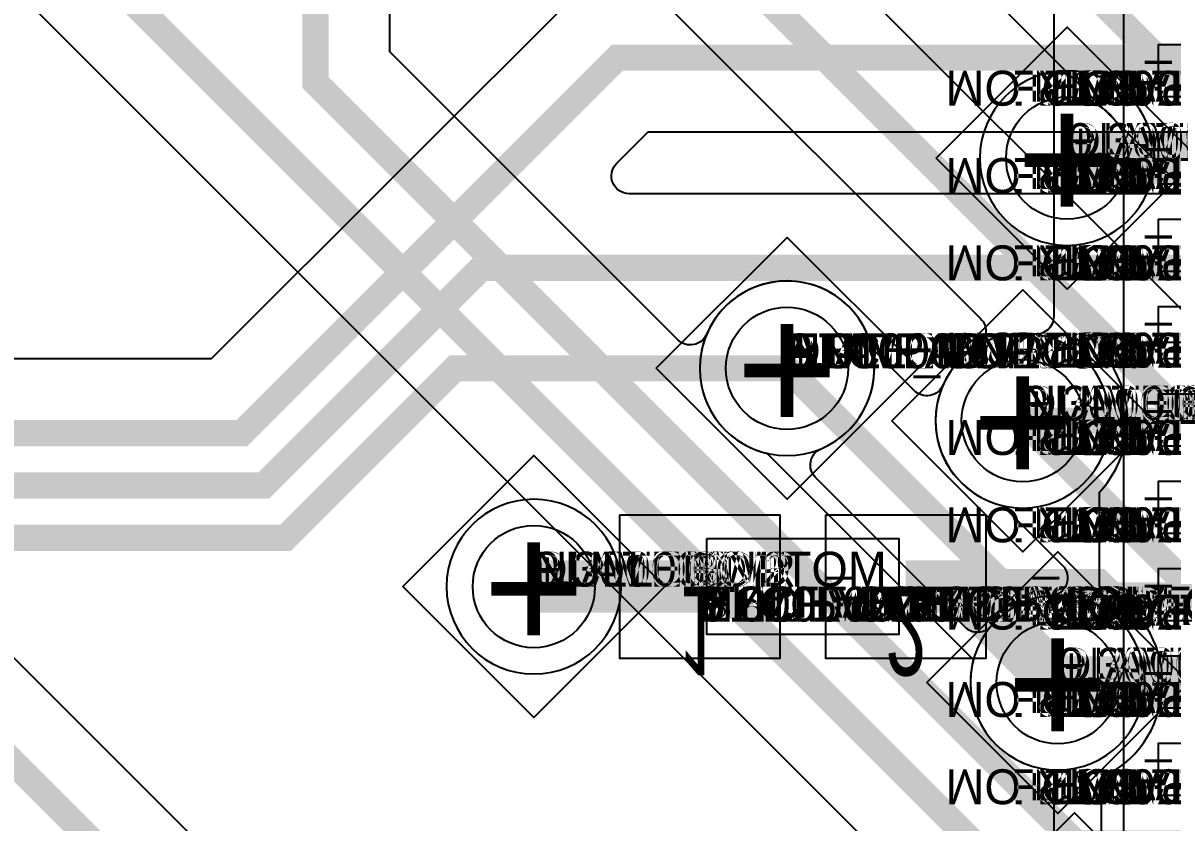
# Model space of a CAD drawing. Extents: x 0 to 323, y 0 to 320.
# Drawn here: x 77.62 to 84.2, y 49.15 to 53.73 of the extents above; entities that cross this region are included whole.
import ezdxf
from ezdxf.enums import TextEntityAlignment as Align

# ---------------------------------------------------------------- set-up
doc = ezdxf.new("R2010")
doc.units = 0
doc.header["$MEASUREMENT"] = 0
doc.layers.get('0').update_dxf_attribs({"linetype": 'CONTINUOUS'})
for name, color, linetype in [('CDN_FIGURES', 7, 'CONTINUOUS'), ('ETCH_BOTTOM', 7, 'CONTINUOUS'), ('ETCH_GND', 3, 'CONTINUOUS'), ('ETCH_INT1', 4, 'CONTINUOUS'), ('ETCH_INT2', 5, 'CONTINUOUS'), ('ETCH_PWR', 6, 'CONTINUOUS'), ('ETCH_TOP', 2, 'CONTINUOUS'), ('MANUFACTURING_NCLEGEND-1-6', 8, 'CONTINUOUS'), ('PACKAGE_GEOMETRY_ASSEMBLY_TOP', 11, 'CONTINUOUS'), ('PACKAGE_GEOMETRY_PIN_NUMBER', 9, 'CONTINUOUS')]:
    doc.layers.add(name, color=color, linetype=linetype)

# ---------------------------------------------------------------- blocks, each defined once
blk = doc.blocks.new('PAD_INFO')
for tag in ['SHAPE_TYPE', 'PAD_HEIGHT', 'PAD_LAYER', 'PAD_TYPE', 'PAD_WIDTH']:
    blk.add_attdef(tag, (0, 0), '', height=0.2)
at = {"flags": 2}
blk.add_attdef('CDN_TYPE', (0, 0), '', height=0.2, dxfattribs=at)
blk = doc.blocks.new('DRILL_INFO')
at = {"flags": 2}
blk.add_attdef('CDN_TYPE', (0, 0), '', height=0.2, dxfattribs=at)
for tag in ['FSHAPE', 'FCHAR', 'DRILL_HEIGHT', 'DIAMETER', 'PLATED', 'DRILL_WIDTH']:
    blk.add_attdef(tag, (0, 0), '', height=0.2)
blk = doc.blocks.new('VIA0700X0300')
at = {"layer": 'ETCH_BOTTOM'}
blk.add_circle((0, 0), 0.35, dxfattribs=at)
at = {"layer": 'ETCH_GND'}
blk.add_circle((0, 0), 0.35, dxfattribs=at)
at = {"layer": 'ETCH_INT1'}
blk.add_circle((0, 0), 0.35, dxfattribs=at)
at = {"layer": 'ETCH_INT2'}
blk.add_circle((0, 0), 0.35, dxfattribs=at)
at = {"layer": 'ETCH_PWR'}
blk.add_circle((0, 0), 0.35, dxfattribs=at)
at = {"layer": 'ETCH_TOP'}
blk.add_circle((0, 0), 0.35, dxfattribs=at)
ref = blk.add_blockref('PAD_INFO', (0, 0))
ref.add_attrib('PAD_LAYER', 'ETCH_TOP', (0, 0), dxfattribs={"height": 0.2})
ref.add_attrib('SHAPE_TYPE', 'NULL', (0, 0), dxfattribs={"height": 0.2})
ref.add_attrib('PAD_TYPE', 'ANTIPAD', (0, 0), dxfattribs={"height": 0.2})
ref.add_attrib('PAD_WIDTH', '0.000000', (0, 0), dxfattribs={"height": 0.2})
ref.add_attrib('PAD_HEIGHT', '0.000000', (0, 0), dxfattribs={"height": 0.2})
ref = blk.add_blockref('PAD_INFO', (0, 0))
ref.add_attrib('PAD_LAYER', 'ETCH_GND', (0, 0), dxfattribs={"height": 0.2})
ref.add_attrib('SHAPE_TYPE', 'NULL', (0, 0), dxfattribs={"height": 0.2})
ref.add_attrib('PAD_TYPE', 'ANTIPAD', (0, 0), dxfattribs={"height": 0.2})
ref.add_attrib('PAD_WIDTH', '0.000000', (0, 0), dxfattribs={"height": 0.2})
ref.add_attrib('PAD_HEIGHT', '0.000000', (0, 0), dxfattribs={"height": 0.2})
ref = blk.add_blockref('PAD_INFO', (0, 0))
ref.add_attrib('PAD_LAYER', 'ETCH_INT1', (0, 0), dxfattribs={"height": 0.2})
ref.add_attrib('SHAPE_TYPE', 'NULL', (0, 0), dxfattribs={"height": 0.2})
ref.add_attrib('PAD_TYPE', 'ANTIPAD', (0, 0), dxfattribs={"height": 0.2})
ref.add_attrib('PAD_WIDTH', '0.000000', (0, 0), dxfattribs={"height": 0.2})
ref.add_attrib('PAD_HEIGHT', '0.000000', (0, 0), dxfattribs={"height": 0.2})
ref = blk.add_blockref('PAD_INFO', (0, 0))
ref.add_attrib('PAD_LAYER', 'ETCH_INT2', (0, 0), dxfattribs={"height": 0.2})
ref.add_attrib('SHAPE_TYPE', 'NULL', (0, 0), dxfattribs={"height": 0.2})
ref.add_attrib('PAD_TYPE', 'ANTIPAD', (0, 0), dxfattribs={"height": 0.2})
ref.add_attrib('PAD_WIDTH', '0.000000', (0, 0), dxfattribs={"height": 0.2})
ref.add_attrib('PAD_HEIGHT', '0.000000', (0, 0), dxfattribs={"height": 0.2})
ref = blk.add_blockref('PAD_INFO', (0, 0))
ref.add_attrib('PAD_LAYER', 'ETCH_PWR', (0, 0), dxfattribs={"height": 0.2})
ref.add_attrib('SHAPE_TYPE', 'NULL', (0, 0), dxfattribs={"height": 0.2})
ref.add_attrib('PAD_TYPE', 'ANTIPAD', (0, 0), dxfattribs={"height": 0.2})
ref.add_attrib('PAD_WIDTH', '0.000000', (0, 0), dxfattribs={"height": 0.2})
ref.add_attrib('PAD_HEIGHT', '0.000000', (0, 0), dxfattribs={"height": 0.2})
ref = blk.add_blockref('PAD_INFO', (0, 0))
ref.add_attrib('PAD_LAYER', 'ETCH_BOTTOM', (0, 0), dxfattribs={"height": 0.2})
ref.add_attrib('SHAPE_TYPE', 'NULL', (0, 0), dxfattribs={"height": 0.2})
ref.add_attrib('PAD_TYPE', 'ANTIPAD', (0, 0), dxfattribs={"height": 0.2})
ref.add_attrib('PAD_WIDTH', '0.000000', (0, 0), dxfattribs={"height": 0.2})
ref.add_attrib('PAD_HEIGHT', '0.000000', (0, 0), dxfattribs={"height": 0.2})
ref = blk.add_blockref('PAD_INFO', (0, 0))
ref.add_attrib('PAD_LAYER', 'ETCH_TOP', (0, 0), dxfattribs={"height": 0.2})
ref.add_attrib('SHAPE_TYPE', 'NULL', (0, 0), dxfattribs={"height": 0.2})
ref.add_attrib('PAD_TYPE', 'THERMAL', (0, 0), dxfattribs={"height": 0.2})
ref.add_attrib('PAD_WIDTH', '0.000000', (0, 0), dxfattribs={"height": 0.2})
ref.add_attrib('PAD_HEIGHT', '0.000000', (0, 0), dxfattribs={"height": 0.2})
ref = blk.add_blockref('PAD_INFO', (0, 0))
ref.add_attrib('PAD_LAYER', 'ETCH_GND', (0, 0), dxfattribs={"height": 0.2})
ref.add_attrib('SHAPE_TYPE', 'NULL', (0, 0), dxfattribs={"height": 0.2})
ref.add_attrib('PAD_TYPE', 'THERMAL', (0, 0), dxfattribs={"height": 0.2})
ref.add_attrib('PAD_WIDTH', '0.000000', (0, 0), dxfattribs={"height": 0.2})
ref.add_attrib('PAD_HEIGHT', '0.000000', (0, 0), dxfattribs={"height": 0.2})
ref = blk.add_blockref('PAD_INFO', (0, 0))
ref.add_attrib('PAD_LAYER', 'ETCH_INT1', (0, 0), dxfattribs={"height": 0.2})
ref.add_attrib('SHAPE_TYPE', 'NULL', (0, 0), dxfattribs={"height": 0.2})
ref.add_attrib('PAD_TYPE', 'THERMAL', (0, 0), dxfattribs={"height": 0.2})
ref.add_attrib('PAD_WIDTH', '0.000000', (0, 0), dxfattribs={"height": 0.2})
ref.add_attrib('PAD_HEIGHT', '0.000000', (0, 0), dxfattribs={"height": 0.2})
ref = blk.add_blockref('PAD_INFO', (0, 0))
ref.add_attrib('PAD_LAYER', 'ETCH_INT2', (0, 0), dxfattribs={"height": 0.2})
ref.add_attrib('SHAPE_TYPE', 'NULL', (0, 0), dxfattribs={"height": 0.2})
ref.add_attrib('PAD_TYPE', 'THERMAL', (0, 0), dxfattribs={"height": 0.2})
ref.add_attrib('PAD_WIDTH', '0.000000', (0, 0), dxfattribs={"height": 0.2})
ref.add_attrib('PAD_HEIGHT', '0.000000', (0, 0), dxfattribs={"height": 0.2})
ref = blk.add_blockref('PAD_INFO', (0, 0))
ref.add_attrib('PAD_LAYER', 'ETCH_PWR', (0, 0), dxfattribs={"height": 0.2})
ref.add_attrib('SHAPE_TYPE', 'NULL', (0, 0), dxfattribs={"height": 0.2})
ref.add_attrib('PAD_TYPE', 'THERMAL', (0, 0), dxfattribs={"height": 0.2})
ref.add_attrib('PAD_WIDTH', '0.000000', (0, 0), dxfattribs={"height": 0.2})
ref.add_attrib('PAD_HEIGHT', '0.000000', (0, 0), dxfattribs={"height": 0.2})
ref = blk.add_blockref('PAD_INFO', (0, 0))
ref.add_attrib('PAD_LAYER', 'ETCH_BOTTOM', (0, 0), dxfattribs={"height": 0.2})
ref.add_attrib('SHAPE_TYPE', 'NULL', (0, 0), dxfattribs={"height": 0.2})
ref.add_attrib('PAD_TYPE', 'THERMAL', (0, 0), dxfattribs={"height": 0.2})
ref.add_attrib('PAD_WIDTH', '0.000000', (0, 0), dxfattribs={"height": 0.2})
ref.add_attrib('PAD_HEIGHT', '0.000000', (0, 0), dxfattribs={"height": 0.2})
ref = blk.add_blockref('PAD_INFO', (0, 0))
ref.add_attrib('PAD_LAYER', 'ETCH_TOP', (0, 0), dxfattribs={"height": 0.2})
ref.add_attrib('SHAPE_TYPE', 'CIRCLE', (0, 0), dxfattribs={"height": 0.2})
ref.add_attrib('PAD_TYPE', 'REGULAR', (0, 0), dxfattribs={"height": 0.2})
ref.add_attrib('PAD_WIDTH', '0.700000', (0, 0), dxfattribs={"height": 0.2})
ref.add_attrib('PAD_HEIGHT', '0.700000', (0, 0), dxfattribs={"height": 0.2})
ref = blk.add_blockref('PAD_INFO', (0, 0))
ref.add_attrib('PAD_LAYER', 'ETCH_GND', (0, 0), dxfattribs={"height": 0.2})
ref.add_attrib('SHAPE_TYPE', 'CIRCLE', (0, 0), dxfattribs={"height": 0.2})
ref.add_attrib('PAD_TYPE', 'REGULAR', (0, 0), dxfattribs={"height": 0.2})
ref.add_attrib('PAD_WIDTH', '0.700000', (0, 0), dxfattribs={"height": 0.2})
ref.add_attrib('PAD_HEIGHT', '0.700000', (0, 0), dxfattribs={"height": 0.2})
ref = blk.add_blockref('PAD_INFO', (0, 0))
ref.add_attrib('PAD_LAYER', 'ETCH_INT1', (0, 0), dxfattribs={"height": 0.2})
ref.add_attrib('SHAPE_TYPE', 'CIRCLE', (0, 0), dxfattribs={"height": 0.2})
ref.add_attrib('PAD_TYPE', 'REGULAR', (0, 0), dxfattribs={"height": 0.2})
ref.add_attrib('PAD_WIDTH', '0.700000', (0, 0), dxfattribs={"height": 0.2})
ref.add_attrib('PAD_HEIGHT', '0.700000', (0, 0), dxfattribs={"height": 0.2})
ref = blk.add_blockref('PAD_INFO', (0, 0))
ref.add_attrib('PAD_LAYER', 'ETCH_INT2', (0, 0), dxfattribs={"height": 0.2})
ref.add_attrib('SHAPE_TYPE', 'CIRCLE', (0, 0), dxfattribs={"height": 0.2})
ref.add_attrib('PAD_TYPE', 'REGULAR', (0, 0), dxfattribs={"height": 0.2})
ref.add_attrib('PAD_WIDTH', '0.700000', (0, 0), dxfattribs={"height": 0.2})
ref.add_attrib('PAD_HEIGHT', '0.700000', (0, 0), dxfattribs={"height": 0.2})
ref = blk.add_blockref('PAD_INFO', (0, 0))
ref.add_attrib('PAD_LAYER', 'ETCH_PWR', (0, 0), dxfattribs={"height": 0.2})
ref.add_attrib('SHAPE_TYPE', 'CIRCLE', (0, 0), dxfattribs={"height": 0.2})
ref.add_attrib('PAD_TYPE', 'REGULAR', (0, 0), dxfattribs={"height": 0.2})
ref.add_attrib('PAD_WIDTH', '0.700000', (0, 0), dxfattribs={"height": 0.2})
ref.add_attrib('PAD_HEIGHT', '0.700000', (0, 0), dxfattribs={"height": 0.2})
ref = blk.add_blockref('PAD_INFO', (0, 0))
ref.add_attrib('PAD_LAYER', 'ETCH_BOTTOM', (0, 0), dxfattribs={"height": 0.2})
ref.add_attrib('SHAPE_TYPE', 'CIRCLE', (0, 0), dxfattribs={"height": 0.2})
ref.add_attrib('PAD_TYPE', 'REGULAR', (0, 0), dxfattribs={"height": 0.2})
ref.add_attrib('PAD_WIDTH', '0.700000', (0, 0), dxfattribs={"height": 0.2})
ref.add_attrib('PAD_HEIGHT', '0.700000', (0, 0), dxfattribs={"height": 0.2})
ref = blk.add_blockref('DRILL_INFO', (0, 0))
ref.add_attrib('DIAMETER', '0.300000', (0, 0), dxfattribs={"height": 0.2})
ref.add_attrib('PLATED', 'PLATED', (0, 0), dxfattribs={"height": 0.2})
ref.add_attrib('FSHAPE', 'DIAMOND', (0, 0), dxfattribs={"height": 0.2})
ref.add_attrib('FCHAR', '+', (0, 0), dxfattribs={"height": 0.2})
ref.add_attrib('DRILL_WIDTH', '1.500000', (0, 0), dxfattribs={"height": 0.2})
ref.add_attrib('DRILL_HEIGHT', '1.500000', (0, 0), dxfattribs={"height": 0.2})
for tag in ['CDN_TYPE', 'PIN']:
    blk.add_attdef(tag, (0, 0), '', height=0.2)
at = {"flags": 2}
for tag in ['PSTKNAME', 'BBV']:
    blk.add_attdef(tag, (0, 0), '', height=0.2, dxfattribs=at)
blk = doc.blocks.new('FIGURE_DIAMOND')
at = {"layer": 'CDN_FIGURES'}
blk.add_lwpolyline([(-0.5, 0), (0, 0.5), (0.5, 0), (0, -0.5)], close=True, dxfattribs=at)
blk = doc.blocks.new('RC1600X0300TS_NS')
at = {"layer": 'ETCH_TOP'}
blk.add_lwpolyline([(-0.8, -0.15), (-0.8, 0.15), (0.8, 0.15), (0.8, -0.15)], close=True, dxfattribs=at)
ref = blk.add_blockref('PAD_INFO', (0, 0))
ref.add_attrib('PAD_LAYER', 'ETCH_TOP', (0, 0), dxfattribs={"height": 0.2})
ref.add_attrib('SHAPE_TYPE', 'NULL', (0, 0), dxfattribs={"height": 0.2})
ref.add_attrib('PAD_TYPE', 'ANTIPAD', (0, 0), dxfattribs={"height": 0.2})
ref.add_attrib('PAD_WIDTH', '0.000000', (0, 0), dxfattribs={"height": 0.2})
ref.add_attrib('PAD_HEIGHT', '0.000000', (0, 0), dxfattribs={"height": 0.2})
ref = blk.add_blockref('PAD_INFO', (0, 0))
ref.add_attrib('PAD_LAYER', 'ETCH_GND', (0, 0), dxfattribs={"height": 0.2})
ref.add_attrib('SHAPE_TYPE', 'NULL', (0, 0), dxfattribs={"height": 0.2})
ref.add_attrib('PAD_TYPE', 'ANTIPAD', (0, 0), dxfattribs={"height": 0.2})
ref.add_attrib('PAD_WIDTH', '0.000000', (0, 0), dxfattribs={"height": 0.2})
ref.add_attrib('PAD_HEIGHT', '0.000000', (0, 0), dxfattribs={"height": 0.2})
ref = blk.add_blockref('PAD_INFO', (0, 0))
ref.add_attrib('PAD_LAYER', 'ETCH_INT1', (0, 0), dxfattribs={"height": 0.2})
ref.add_attrib('SHAPE_TYPE', 'NULL', (0, 0), dxfattribs={"height": 0.2})
ref.add_attrib('PAD_TYPE', 'ANTIPAD', (0, 0), dxfattribs={"height": 0.2})
ref.add_attrib('PAD_WIDTH', '0.000000', (0, 0), dxfattribs={"height": 0.2})
ref.add_attrib('PAD_HEIGHT', '0.000000', (0, 0), dxfattribs={"height": 0.2})
ref = blk.add_blockref('PAD_INFO', (0, 0))
ref.add_attrib('PAD_LAYER', 'ETCH_INT2', (0, 0), dxfattribs={"height": 0.2})
ref.add_attrib('SHAPE_TYPE', 'NULL', (0, 0), dxfattribs={"height": 0.2})
ref.add_attrib('PAD_TYPE', 'ANTIPAD', (0, 0), dxfattribs={"height": 0.2})
ref.add_attrib('PAD_WIDTH', '0.000000', (0, 0), dxfattribs={"height": 0.2})
ref.add_attrib('PAD_HEIGHT', '0.000000', (0, 0), dxfattribs={"height": 0.2})
ref = blk.add_blockref('PAD_INFO', (0, 0))
ref.add_attrib('PAD_LAYER', 'ETCH_PWR', (0, 0), dxfattribs={"height": 0.2})
ref.add_attrib('SHAPE_TYPE', 'NULL', (0, 0), dxfattribs={"height": 0.2})
ref.add_attrib('PAD_TYPE', 'ANTIPAD', (0, 0), dxfattribs={"height": 0.2})
ref.add_attrib('PAD_WIDTH', '0.000000', (0, 0), dxfattribs={"height": 0.2})
ref.add_attrib('PAD_HEIGHT', '0.000000', (0, 0), dxfattribs={"height": 0.2})
ref = blk.add_blockref('PAD_INFO', (0, 0))
ref.add_attrib('PAD_LAYER', 'ETCH_BOTTOM', (0, 0), dxfattribs={"height": 0.2})
ref.add_attrib('SHAPE_TYPE', 'NULL', (0, 0), dxfattribs={"height": 0.2})
ref.add_attrib('PAD_TYPE', 'ANTIPAD', (0, 0), dxfattribs={"height": 0.2})
ref.add_attrib('PAD_WIDTH', '0.000000', (0, 0), dxfattribs={"height": 0.2})
ref.add_attrib('PAD_HEIGHT', '0.000000', (0, 0), dxfattribs={"height": 0.2})
ref = blk.add_blockref('PAD_INFO', (0, 0))
ref.add_attrib('PAD_LAYER', 'ETCH_TOP', (0, 0), dxfattribs={"height": 0.2})
ref.add_attrib('SHAPE_TYPE', 'NULL', (0, 0), dxfattribs={"height": 0.2})
ref.add_attrib('PAD_TYPE', 'THERMAL', (0, 0), dxfattribs={"height": 0.2})
ref.add_attrib('PAD_WIDTH', '0.000000', (0, 0), dxfattribs={"height": 0.2})
ref.add_attrib('PAD_HEIGHT', '0.000000', (0, 0), dxfattribs={"height": 0.2})
ref = blk.add_blockref('PAD_INFO', (0, 0))
ref.add_attrib('PAD_LAYER', 'ETCH_GND', (0, 0), dxfattribs={"height": 0.2})
ref.add_attrib('SHAPE_TYPE', 'NULL', (0, 0), dxfattribs={"height": 0.2})
ref.add_attrib('PAD_TYPE', 'THERMAL', (0, 0), dxfattribs={"height": 0.2})
ref.add_attrib('PAD_WIDTH', '0.000000', (0, 0), dxfattribs={"height": 0.2})
ref.add_attrib('PAD_HEIGHT', '0.000000', (0, 0), dxfattribs={"height": 0.2})
ref = blk.add_blockref('PAD_INFO', (0, 0))
ref.add_attrib('PAD_LAYER', 'ETCH_INT1', (0, 0), dxfattribs={"height": 0.2})
ref.add_attrib('SHAPE_TYPE', 'NULL', (0, 0), dxfattribs={"height": 0.2})
ref.add_attrib('PAD_TYPE', 'THERMAL', (0, 0), dxfattribs={"height": 0.2})
ref.add_attrib('PAD_WIDTH', '0.000000', (0, 0), dxfattribs={"height": 0.2})
ref.add_attrib('PAD_HEIGHT', '0.000000', (0, 0), dxfattribs={"height": 0.2})
ref = blk.add_blockref('PAD_INFO', (0, 0))
ref.add_attrib('PAD_LAYER', 'ETCH_INT2', (0, 0), dxfattribs={"height": 0.2})
ref.add_attrib('SHAPE_TYPE', 'NULL', (0, 0), dxfattribs={"height": 0.2})
ref.add_attrib('PAD_TYPE', 'THERMAL', (0, 0), dxfattribs={"height": 0.2})
ref.add_attrib('PAD_WIDTH', '0.000000', (0, 0), dxfattribs={"height": 0.2})
ref.add_attrib('PAD_HEIGHT', '0.000000', (0, 0), dxfattribs={"height": 0.2})
ref = blk.add_blockref('PAD_INFO', (0, 0))
ref.add_attrib('PAD_LAYER', 'ETCH_PWR', (0, 0), dxfattribs={"height": 0.2})
ref.add_attrib('SHAPE_TYPE', 'NULL', (0, 0), dxfattribs={"height": 0.2})
ref.add_attrib('PAD_TYPE', 'THERMAL', (0, 0), dxfattribs={"height": 0.2})
ref.add_attrib('PAD_WIDTH', '0.000000', (0, 0), dxfattribs={"height": 0.2})
ref.add_attrib('PAD_HEIGHT', '0.000000', (0, 0), dxfattribs={"height": 0.2})
ref = blk.add_blockref('PAD_INFO', (0, 0))
ref.add_attrib('PAD_LAYER', 'ETCH_BOTTOM', (0, 0), dxfattribs={"height": 0.2})
ref.add_attrib('SHAPE_TYPE', 'NULL', (0, 0), dxfattribs={"height": 0.2})
ref.add_attrib('PAD_TYPE', 'THERMAL', (0, 0), dxfattribs={"height": 0.2})
ref.add_attrib('PAD_WIDTH', '0.000000', (0, 0), dxfattribs={"height": 0.2})
ref.add_attrib('PAD_HEIGHT', '0.000000', (0, 0), dxfattribs={"height": 0.2})
ref = blk.add_blockref('PAD_INFO', (0, 0))
ref.add_attrib('PAD_LAYER', 'ETCH_TOP', (0, 0), dxfattribs={"height": 0.2})
ref.add_attrib('SHAPE_TYPE', 'RECTANGLE', (0, 0), dxfattribs={"height": 0.2})
ref.add_attrib('PAD_TYPE', 'REGULAR', (0, 0), dxfattribs={"height": 0.2})
ref.add_attrib('PAD_WIDTH', '1.600000', (0, 0), dxfattribs={"height": 0.2})
ref.add_attrib('PAD_HEIGHT', '0.300000', (0, 0), dxfattribs={"height": 0.2})
ref = blk.add_blockref('PAD_INFO', (0, 0))
ref.add_attrib('PAD_LAYER', 'ETCH_GND', (0, 0), dxfattribs={"height": 0.2})
ref.add_attrib('SHAPE_TYPE', 'NULL', (0, 0), dxfattribs={"height": 0.2})
ref.add_attrib('PAD_TYPE', 'REGULAR', (0, 0), dxfattribs={"height": 0.2})
ref.add_attrib('PAD_WIDTH', '0.000000', (0, 0), dxfattribs={"height": 0.2})
ref.add_attrib('PAD_HEIGHT', '0.000000', (0, 0), dxfattribs={"height": 0.2})
ref = blk.add_blockref('PAD_INFO', (0, 0))
ref.add_attrib('PAD_LAYER', 'ETCH_INT1', (0, 0), dxfattribs={"height": 0.2})
ref.add_attrib('SHAPE_TYPE', 'NULL', (0, 0), dxfattribs={"height": 0.2})
ref.add_attrib('PAD_TYPE', 'REGULAR', (0, 0), dxfattribs={"height": 0.2})
ref.add_attrib('PAD_WIDTH', '0.000000', (0, 0), dxfattribs={"height": 0.2})
ref.add_attrib('PAD_HEIGHT', '0.000000', (0, 0), dxfattribs={"height": 0.2})
ref = blk.add_blockref('PAD_INFO', (0, 0))
ref.add_attrib('PAD_LAYER', 'ETCH_INT2', (0, 0), dxfattribs={"height": 0.2})
ref.add_attrib('SHAPE_TYPE', 'NULL', (0, 0), dxfattribs={"height": 0.2})
ref.add_attrib('PAD_TYPE', 'REGULAR', (0, 0), dxfattribs={"height": 0.2})
ref.add_attrib('PAD_WIDTH', '0.000000', (0, 0), dxfattribs={"height": 0.2})
ref.add_attrib('PAD_HEIGHT', '0.000000', (0, 0), dxfattribs={"height": 0.2})
ref = blk.add_blockref('PAD_INFO', (0, 0))
ref.add_attrib('PAD_LAYER', 'ETCH_PWR', (0, 0), dxfattribs={"height": 0.2})
ref.add_attrib('SHAPE_TYPE', 'NULL', (0, 0), dxfattribs={"height": 0.2})
ref.add_attrib('PAD_TYPE', 'REGULAR', (0, 0), dxfattribs={"height": 0.2})
ref.add_attrib('PAD_WIDTH', '0.000000', (0, 0), dxfattribs={"height": 0.2})
ref.add_attrib('PAD_HEIGHT', '0.000000', (0, 0), dxfattribs={"height": 0.2})
ref = blk.add_blockref('PAD_INFO', (0, 0))
ref.add_attrib('PAD_LAYER', 'ETCH_BOTTOM', (0, 0), dxfattribs={"height": 0.2})
ref.add_attrib('SHAPE_TYPE', 'NULL', (0, 0), dxfattribs={"height": 0.2})
ref.add_attrib('PAD_TYPE', 'REGULAR', (0, 0), dxfattribs={"height": 0.2})
ref.add_attrib('PAD_WIDTH', '0.000000', (0, 0), dxfattribs={"height": 0.2})
ref.add_attrib('PAD_HEIGHT', '0.000000', (0, 0), dxfattribs={"height": 0.2})
ref = blk.add_blockref('DRILL_INFO', (0, 0))
ref.add_attrib('DIAMETER', '0.000000', (0, 0), dxfattribs={"height": 0.2})
ref.add_attrib('PLATED', 'PLATED', (0, 0), dxfattribs={"height": 0.2})
ref.add_attrib('FSHAPE', 'NULL', (0, 0), dxfattribs={"height": 0.2})
ref.add_attrib('DRILL_WIDTH', '0.000000', (0, 0), dxfattribs={"height": 0.2})
ref.add_attrib('DRILL_HEIGHT', '0.000000', (0, 0), dxfattribs={"height": 0.2})
for tag in ['CDN_TYPE', 'PIN']:
    blk.add_attdef(tag, (0, 0), '', height=0.2)
at = {"flags": 2}
for tag in ['PSTKNAME', 'BBV']:
    blk.add_attdef(tag, (0, 0), '', height=0.2, dxfattribs=at)
blk = doc.blocks.new('F42')
at = {"layer": 'PACKAGE_GEOMETRY_ASSEMBLY_TOP'}
blk.add_lwpolyline([(1, -26.75), (29, -26.75), (29, 1.25), (1, 1.25)], close=True, dxfattribs=at)
at = {"layer": 'ETCH_TOP', "rotation": 90}
for p in [(15.75, -27.75), (15.25, -27.75), (14.75, -27.75), (13.75, -27.75), (12.25, -27.75), (11.75, -27.75), (14.25, -27.75), (13.25, -27.75), (12.75, -27.75)]:
    blk.add_blockref('RC1600X0300TS_NS', p, dxfattribs=at)
at = {"flags": 2}
for tag in ['SYMBOL_TYPE', 'CDN_TYPE', 'REFDES']:
    blk.add_attdef(tag, (0, 0), '', height=0.2, dxfattribs=at)
blk = doc.blocks.new('RC0920X0820TS')
at = {"layer": 'ETCH_TOP'}
blk.add_lwpolyline([(-0.46, -0.41), (-0.46, 0.41), (0.46, 0.41), (0.46, -0.41)], close=True, dxfattribs=at)
ref = blk.add_blockref('PAD_INFO', (0, 0))
ref.add_attrib('PAD_LAYER', 'ETCH_TOP', (0, 0), dxfattribs={"height": 0.2})
ref.add_attrib('SHAPE_TYPE', 'NULL', (0, 0), dxfattribs={"height": 0.2})
ref.add_attrib('PAD_TYPE', 'ANTIPAD', (0, 0), dxfattribs={"height": 0.2})
ref.add_attrib('PAD_WIDTH', '0.000000', (0, 0), dxfattribs={"height": 0.2})
ref.add_attrib('PAD_HEIGHT', '0.000000', (0, 0), dxfattribs={"height": 0.2})
ref = blk.add_blockref('PAD_INFO', (0, 0))
ref.add_attrib('PAD_LAYER', 'ETCH_GND', (0, 0), dxfattribs={"height": 0.2})
ref.add_attrib('SHAPE_TYPE', 'NULL', (0, 0), dxfattribs={"height": 0.2})
ref.add_attrib('PAD_TYPE', 'ANTIPAD', (0, 0), dxfattribs={"height": 0.2})
ref.add_attrib('PAD_WIDTH', '0.000000', (0, 0), dxfattribs={"height": 0.2})
ref.add_attrib('PAD_HEIGHT', '0.000000', (0, 0), dxfattribs={"height": 0.2})
ref = blk.add_blockref('PAD_INFO', (0, 0))
ref.add_attrib('PAD_LAYER', 'ETCH_INT1', (0, 0), dxfattribs={"height": 0.2})
ref.add_attrib('SHAPE_TYPE', 'NULL', (0, 0), dxfattribs={"height": 0.2})
ref.add_attrib('PAD_TYPE', 'ANTIPAD', (0, 0), dxfattribs={"height": 0.2})
ref.add_attrib('PAD_WIDTH', '0.000000', (0, 0), dxfattribs={"height": 0.2})
ref.add_attrib('PAD_HEIGHT', '0.000000', (0, 0), dxfattribs={"height": 0.2})
ref = blk.add_blockref('PAD_INFO', (0, 0))
ref.add_attrib('PAD_LAYER', 'ETCH_INT2', (0, 0), dxfattribs={"height": 0.2})
ref.add_attrib('SHAPE_TYPE', 'NULL', (0, 0), dxfattribs={"height": 0.2})
ref.add_attrib('PAD_TYPE', 'ANTIPAD', (0, 0), dxfattribs={"height": 0.2})
ref.add_attrib('PAD_WIDTH', '0.000000', (0, 0), dxfattribs={"height": 0.2})
ref.add_attrib('PAD_HEIGHT', '0.000000', (0, 0), dxfattribs={"height": 0.2})
ref = blk.add_blockref('PAD_INFO', (0, 0))
ref.add_attrib('PAD_LAYER', 'ETCH_PWR', (0, 0), dxfattribs={"height": 0.2})
ref.add_attrib('SHAPE_TYPE', 'NULL', (0, 0), dxfattribs={"height": 0.2})
ref.add_attrib('PAD_TYPE', 'ANTIPAD', (0, 0), dxfattribs={"height": 0.2})
ref.add_attrib('PAD_WIDTH', '0.000000', (0, 0), dxfattribs={"height": 0.2})
ref.add_attrib('PAD_HEIGHT', '0.000000', (0, 0), dxfattribs={"height": 0.2})
ref = blk.add_blockref('PAD_INFO', (0, 0))
ref.add_attrib('PAD_LAYER', 'ETCH_BOTTOM', (0, 0), dxfattribs={"height": 0.2})
ref.add_attrib('SHAPE_TYPE', 'NULL', (0, 0), dxfattribs={"height": 0.2})
ref.add_attrib('PAD_TYPE', 'ANTIPAD', (0, 0), dxfattribs={"height": 0.2})
ref.add_attrib('PAD_WIDTH', '0.000000', (0, 0), dxfattribs={"height": 0.2})
ref.add_attrib('PAD_HEIGHT', '0.000000', (0, 0), dxfattribs={"height": 0.2})
ref = blk.add_blockref('PAD_INFO', (0, 0))
ref.add_attrib('PAD_LAYER', 'ETCH_TOP', (0, 0), dxfattribs={"height": 0.2})
ref.add_attrib('SHAPE_TYPE', 'NULL', (0, 0), dxfattribs={"height": 0.2})
ref.add_attrib('PAD_TYPE', 'THERMAL', (0, 0), dxfattribs={"height": 0.2})
ref.add_attrib('PAD_WIDTH', '0.000000', (0, 0), dxfattribs={"height": 0.2})
ref.add_attrib('PAD_HEIGHT', '0.000000', (0, 0), dxfattribs={"height": 0.2})
ref = blk.add_blockref('PAD_INFO', (0, 0))
ref.add_attrib('PAD_LAYER', 'ETCH_GND', (0, 0), dxfattribs={"height": 0.2})
ref.add_attrib('SHAPE_TYPE', 'NULL', (0, 0), dxfattribs={"height": 0.2})
ref.add_attrib('PAD_TYPE', 'THERMAL', (0, 0), dxfattribs={"height": 0.2})
ref.add_attrib('PAD_WIDTH', '0.000000', (0, 0), dxfattribs={"height": 0.2})
ref.add_attrib('PAD_HEIGHT', '0.000000', (0, 0), dxfattribs={"height": 0.2})
ref = blk.add_blockref('PAD_INFO', (0, 0))
ref.add_attrib('PAD_LAYER', 'ETCH_INT1', (0, 0), dxfattribs={"height": 0.2})
ref.add_attrib('SHAPE_TYPE', 'NULL', (0, 0), dxfattribs={"height": 0.2})
ref.add_attrib('PAD_TYPE', 'THERMAL', (0, 0), dxfattribs={"height": 0.2})
ref.add_attrib('PAD_WIDTH', '0.000000', (0, 0), dxfattribs={"height": 0.2})
ref.add_attrib('PAD_HEIGHT', '0.000000', (0, 0), dxfattribs={"height": 0.2})
ref = blk.add_blockref('PAD_INFO', (0, 0))
ref.add_attrib('PAD_LAYER', 'ETCH_INT2', (0, 0), dxfattribs={"height": 0.2})
ref.add_attrib('SHAPE_TYPE', 'NULL', (0, 0), dxfattribs={"height": 0.2})
ref.add_attrib('PAD_TYPE', 'THERMAL', (0, 0), dxfattribs={"height": 0.2})
ref.add_attrib('PAD_WIDTH', '0.000000', (0, 0), dxfattribs={"height": 0.2})
ref.add_attrib('PAD_HEIGHT', '0.000000', (0, 0), dxfattribs={"height": 0.2})
ref = blk.add_blockref('PAD_INFO', (0, 0))
ref.add_attrib('PAD_LAYER', 'ETCH_PWR', (0, 0), dxfattribs={"height": 0.2})
ref.add_attrib('SHAPE_TYPE', 'NULL', (0, 0), dxfattribs={"height": 0.2})
ref.add_attrib('PAD_TYPE', 'THERMAL', (0, 0), dxfattribs={"height": 0.2})
ref.add_attrib('PAD_WIDTH', '0.000000', (0, 0), dxfattribs={"height": 0.2})
ref.add_attrib('PAD_HEIGHT', '0.000000', (0, 0), dxfattribs={"height": 0.2})
ref = blk.add_blockref('PAD_INFO', (0, 0))
ref.add_attrib('PAD_LAYER', 'ETCH_BOTTOM', (0, 0), dxfattribs={"height": 0.2})
ref.add_attrib('SHAPE_TYPE', 'NULL', (0, 0), dxfattribs={"height": 0.2})
ref.add_attrib('PAD_TYPE', 'THERMAL', (0, 0), dxfattribs={"height": 0.2})
ref.add_attrib('PAD_WIDTH', '0.000000', (0, 0), dxfattribs={"height": 0.2})
ref.add_attrib('PAD_HEIGHT', '0.000000', (0, 0), dxfattribs={"height": 0.2})
ref = blk.add_blockref('PAD_INFO', (0, 0))
ref.add_attrib('PAD_LAYER', 'ETCH_TOP', (0, 0), dxfattribs={"height": 0.2})
ref.add_attrib('SHAPE_TYPE', 'RECTANGLE', (0, 0), dxfattribs={"height": 0.2})
ref.add_attrib('PAD_TYPE', 'REGULAR', (0, 0), dxfattribs={"height": 0.2})
ref.add_attrib('PAD_WIDTH', '0.920000', (0, 0), dxfattribs={"height": 0.2})
ref.add_attrib('PAD_HEIGHT', '0.820000', (0, 0), dxfattribs={"height": 0.2})
ref = blk.add_blockref('PAD_INFO', (0, 0))
ref.add_attrib('PAD_LAYER', 'ETCH_GND', (0, 0), dxfattribs={"height": 0.2})
ref.add_attrib('SHAPE_TYPE', 'NULL', (0, 0), dxfattribs={"height": 0.2})
ref.add_attrib('PAD_TYPE', 'REGULAR', (0, 0), dxfattribs={"height": 0.2})
ref.add_attrib('PAD_WIDTH', '0.000000', (0, 0), dxfattribs={"height": 0.2})
ref.add_attrib('PAD_HEIGHT', '0.000000', (0, 0), dxfattribs={"height": 0.2})
ref = blk.add_blockref('PAD_INFO', (0, 0))
ref.add_attrib('PAD_LAYER', 'ETCH_INT1', (0, 0), dxfattribs={"height": 0.2})
ref.add_attrib('SHAPE_TYPE', 'NULL', (0, 0), dxfattribs={"height": 0.2})
ref.add_attrib('PAD_TYPE', 'REGULAR', (0, 0), dxfattribs={"height": 0.2})
ref.add_attrib('PAD_WIDTH', '0.000000', (0, 0), dxfattribs={"height": 0.2})
ref.add_attrib('PAD_HEIGHT', '0.000000', (0, 0), dxfattribs={"height": 0.2})
ref = blk.add_blockref('PAD_INFO', (0, 0))
ref.add_attrib('PAD_LAYER', 'ETCH_INT2', (0, 0), dxfattribs={"height": 0.2})
ref.add_attrib('SHAPE_TYPE', 'NULL', (0, 0), dxfattribs={"height": 0.2})
ref.add_attrib('PAD_TYPE', 'REGULAR', (0, 0), dxfattribs={"height": 0.2})
ref.add_attrib('PAD_WIDTH', '0.000000', (0, 0), dxfattribs={"height": 0.2})
ref.add_attrib('PAD_HEIGHT', '0.000000', (0, 0), dxfattribs={"height": 0.2})
ref = blk.add_blockref('PAD_INFO', (0, 0))
ref.add_attrib('PAD_LAYER', 'ETCH_PWR', (0, 0), dxfattribs={"height": 0.2})
ref.add_attrib('SHAPE_TYPE', 'NULL', (0, 0), dxfattribs={"height": 0.2})
ref.add_attrib('PAD_TYPE', 'REGULAR', (0, 0), dxfattribs={"height": 0.2})
ref.add_attrib('PAD_WIDTH', '0.000000', (0, 0), dxfattribs={"height": 0.2})
ref.add_attrib('PAD_HEIGHT', '0.000000', (0, 0), dxfattribs={"height": 0.2})
ref = blk.add_blockref('PAD_INFO', (0, 0))
ref.add_attrib('PAD_LAYER', 'ETCH_BOTTOM', (0, 0), dxfattribs={"height": 0.2})
ref.add_attrib('SHAPE_TYPE', 'NULL', (0, 0), dxfattribs={"height": 0.2})
ref.add_attrib('PAD_TYPE', 'REGULAR', (0, 0), dxfattribs={"height": 0.2})
ref.add_attrib('PAD_WIDTH', '0.000000', (0, 0), dxfattribs={"height": 0.2})
ref.add_attrib('PAD_HEIGHT', '0.000000', (0, 0), dxfattribs={"height": 0.2})
ref = blk.add_blockref('DRILL_INFO', (0, 0))
ref.add_attrib('DIAMETER', '0.000000', (0, 0), dxfattribs={"height": 0.2})
ref.add_attrib('PLATED', 'PLATED', (0, 0), dxfattribs={"height": 0.2})
ref.add_attrib('FSHAPE', 'NULL', (0, 0), dxfattribs={"height": 0.2})
ref.add_attrib('DRILL_WIDTH', '0.000000', (0, 0), dxfattribs={"height": 0.2})
ref.add_attrib('DRILL_HEIGHT', '0.000000', (0, 0), dxfattribs={"height": 0.2})
for tag in ['CDN_TYPE', 'PIN']:
    blk.add_attdef(tag, (0, 0), '', height=0.2)
at = {"flags": 2}
for tag in ['PSTKNAME', 'BBV']:
    blk.add_attdef(tag, (0, 0), '', height=0.2, dxfattribs=at)
blk = doc.blocks.new('F270')
at = {"layer": 'PACKAGE_GEOMETRY_ASSEMBLY_TOP'}
blk.add_lwpolyline([(0.04, -0.275), (1.14, -0.275), (1.14, 0.275), (0.04, 0.275)], close=True, dxfattribs=at)
at = {"layer": 'ETCH_TOP'}
ref = blk.add_blockref('RC0920X0820TS', (0, 0), dxfattribs=at)
ref.add_attrib('CDN_TYPE', 'PIN', (0, 0), dxfattribs={"height": 0.2})
ref.add_attrib('PIN', '1', (0, 0), dxfattribs={"height": 0.2})
ref = blk.add_blockref('RC0920X0820TS', (1.18, 0), dxfattribs=at)
ref.add_attrib('CDN_TYPE', 'PIN', (0, 0), dxfattribs={"height": 0.2})
ref.add_attrib('PIN', '2', (0, 0), dxfattribs={"height": 0.2})
at = {"flags": 2}
for tag in ['SYMBOL_TYPE', 'CDN_TYPE', 'REFDES']:
    blk.add_attdef(tag, (0, 0), '', height=0.2, dxfattribs=at)

msp = doc.modelspace()

# ---------------------------------------------------------------- linework, layer by layer
at = {"layer": 'ETCH_BOTTOM'}
for points, format in [([(86.7, 52.45, 0.15, 0.15, 0), (85.6209, 53.529, 0.15, 0.15, 0), (81.029, 53.529, 0.15, 0.15, 0), (78.879, 51.379, 0.15, 0.15, 0), (58.071, 51.379, 0.15, 0.15, 0), (57.25, 52.2, 0.15, 0.15, 0), (56.3868, 52.2, 0.15, 0.15, 0), (55.6, 52.9868, 0.15, 0.15, 0), (55.6, 58.1456, 0.15, 0.15, 0), (46.4556, 67.29, 0.15, 0.15, 0), (46.2078, 67.29, 0.15, 0.15, 0), (45.871, 67.6268, 0.15, 0.15, 0), (45.871, 68.6791, 0.15, 0.15, 0), (43.87, 70.6802, 0.15, 0.15, 0), (43.4322, 71.118, 0.15, 0.15, 0), (37.118, 71.118, 0.15, 0.15, 0), (37, 71, 0.15, 0.15, 0), (25.4367, 71, 0.15, 0.15, 0), (23.0307, 68.594, 0.15, 0.15, 0), (22.056, 68.594, 0.15, 0.15, 0)], "xyseb"), ([(82, 51.75, 0.15, 0.15, 0), (80.0986, 51.75, 0.15, 0.15, 0), (79.1276, 50.779, 0.15, 0.15, 0), (57.3834, 50.779, 0.15, 0.15, 0), (56.5624, 51.6, 0.15, 0.15, 0), (56.1382, 51.6, 0.15, 0.15, 0), (54.221, 53.5172, 0.15, 0.15, 0), (54.221, 57.4972, 0.15, 0.15, 0), (53.2932, 58.425, 0.15, 0.15, 0), (52.725, 58.425, 0.15, 0.15, 0), (51.675, 59.475, 0.15, 0.15, 0), (43.7118, 59.475, 0.15, 0.15, 0), (42.025, 61.1618, 0.15, 0.15, 0), (42.025, 61.475, 0.15, 0.15, 0)], "xyseb"), ([(43.295, 60.705, 0.15, 0.15, 0), (52.6163, 60.705, 0.15, 0.15, 0), (53.7922, 59.529, 0.15, 0.15, 0), (54.5682, 58.753, 0.15, 0.15, 0), (54.5682, 53.5943, 0.15, 0.15, 0), (56.2625, 51.9, 0.15, 0.15, 0), (56.6867, 51.9, 0.15, 0.15, 0), (57.5077, 51.079, 0.15, 0.15, 0), (79.0033, 51.079, 0.15, 0.15, 0), (80.2493, 52.325, 0.15, 0.15, 0), (84.925, 52.325, 0.15, 0.15, 0), (86.3, 50.95, 0.15, 0.15, 0)], "xyseb"), ([(85.797, 53.9541), (80.8529, 53.9541), (78.7029, 51.8041), (59.3998, 51.8041, -0.434609)], "xyb"), ([(85.1011, 52.7501), (81.0961, 52.7501, -0.668179), (81.0244, 52.9232), (81.2051, 53.1039), (85.4448, 53.1039)], "xyb"), ([(83.8001, 47.0372), (83.8001, 49.4036), (83.8274, 49.4178, 0.61241), (83.8181, 50.4869), (83.7901, 50.5009), (83.7901, 51.0416), (83.8026, 51.0559, 0.319304), (83.8708, 51.7481, -0.576193), (83.9588, 51.8999), (84.7489, 51.8999)], "xyb"), ([(81.5, 50.5, 0.3, 0.3, 0), (80.55, 50.5, 0.3, 0.3, 0)], "xyseb"), ([(82.68, 50.5, 0.3, 0.3, 0), (83, 50.5, 0.3, 0.3, 0), (83.55, 49.95, 0.3, 0.3, 0)], "xyseb")]:
    msp.add_lwpolyline(points, format=format, dxfattribs=at)
at = {"layer": 'ETCH_GND'}
for points in [[(82.5001, 51.75, 1), (81.4999, 51.75, 1)], [(83.8501, 51.45, 1), (82.8499, 51.45, 1)], [(84.0501, 49.95, 1), (83.0499, 49.95, 1)]]:
    msp.add_lwpolyline(points, format="xyb", close=True, dxfattribs=at)
at = {"layer": 'ETCH_INT1'}
for points in [[(84.1041, 52.954, 1), (83.1039, 52.954, 1)], [(82.5001, 51.75, 1), (81.4999, 51.75, 1)], [(83.8501, 51.45, 1), (82.8499, 51.45, 1)], [(81.0501, 50.5, 1), (80.0499, 50.5, 1)], [(84.0501, 49.95, 1), (83.0499, 49.95, 1)]]:
    msp.add_lwpolyline(points, format="xyb", close=True, dxfattribs=at)
at = {"layer": 'ETCH_INT2'}
for points, format in [([(86.796, 53.954, 0.15, 0.15, 0), (84.6907, 53.954, 0.15, 0.15, 0), (82.6197, 56.025, 0.15, 0.15, 0), (81.9618, 56.025, 0.15, 0.15, 0), (81.625, 55.6882, 0.15, 0.15, 0), (81.625, 54.1199, 0.15, 0.15, 0), (83.029, 52.7158, 0.15, 0.15, 0), (84.2198, 51.525, 0.15, 0.15, 0), (86.5382, 51.525, 0.15, 0.15, 0), (89.075, 48.9882, 0.15, 0.15, 0), (89.075, 40.5132, 0.15, 0.15, 0), (91.3882, 38.2, 0.15, 0.15, 0), (94.5, 38.2, 0.15, 0.15, 0), (109.356, 23.344, 0.15, 0.15, 0), (119.8073, 23.344, 0.15, 0.15, 0), (129.1164, 14.035, 0.15, 0.15, 0), (163.006, 14.035, 0.15, 0.15, 0), (165.5, 16.529, 0.15, 0.15, 0), (165.5, 46.9632, 0.15, 0.15, 0), (185.4368, 66.9, 0.15, 0.15, 0), (185.4732, 66.9, 0.15, 0.15, 0), (188.045, 69.4718, 0.15, 0.15, 0), (188.045, 77.185, 0.15, 0.15, 0), (184.23, 81, 0.15, 0.15, 0)], "xyseb"), ([(184.23, 75.5, 0.15, 0.15, 0), (184.23, 73.23, 0.15, 0.15, 0), (164.3, 53.3, 0.15, 0.15, 0), (164.3, 17.869, 0.15, 0.15, 0), (163.006, 16.575, 0.15, 0.15, 0), (134.6687, 16.575, 0.15, 0.15, 0), (120.4437, 30.8, 0.15, 0.15, 0), (105.2, 30.8, 0.15, 0.15, 0), (96.95, 39.05, 0.15, 0.15, 0), (90.9625, 39.05, 0.15, 0.15, 0), (89.375, 40.6375, 0.15, 0.15, 0), (89.375, 49.1125, 0.15, 0.15, 0), (86.6625, 51.825, 0.15, 0.15, 0), (85.825, 51.825, 0.15, 0.15, 0), (82.2, 55.45, 0.15, 0.15, 0)], "xyseb"), ([(66.75, 70.05, 0.15, 0.15, 0), (67.025, 69.775, 0.15, 0.15, 0), (67.025, 69.1132, 0.15, 0.15, 0), (69.0412, 67.097, 0.15, 0.15, 0), (69.9162, 67.097, 0.15, 0.15, 0), (74.029, 62.9842, 0.15, 0.15, 0), (74.029, 61.2158, 0.15, 0.15, 0), (79.3, 55.9448, 0.15, 0.15, 0), (79.3, 53.3868, 0.15, 0.15, 0), (83.6578, 49.029, 0.15, 0.15, 0), (84.9342, 49.029, 0.15, 0.15, 0), (87.1536, 46.8096, 0.15, 0.15, 0), (88.3576, 45.6055, 0.15, 0.15, 0), (88.3576, 40.382, 0.15, 0.15, 0), (91.1396, 37.6, 0.15, 0.15, 0), (91.1875, 37.6, 0.15, 0.15, 0), (98.957, 29.8305, 0.15, 0.15, 0), (98.957, 20.9188, 0.15, 0.15, 0), (98.5192, 20.481, 0.15, 0.15, 0), (98.2578, 20.481, 0.15, 0.15, 0), (97.87, 20.0932, 0.15, 0.15, 0), (97.87, 17.975, 0.15, 0.15, 0), (98.47, 17.375, 0.15, 0.15, 0)], "xyseb"), ([(98.571, 14.8636, 0.15, 0.15, 0), (97.57, 15.8646, 0.15, 0.15, 0), (97.57, 21.1583, 0.15, 0.15, 0), (98.025, 21.6133, 0.15, 0.15, 0), (98.025, 25.325, 0.15, 0.15, 0), (91.975, 31.375, 0.15, 0.15, 0), (91.975, 34.7382, 0.15, 0.15, 0), (88.5632, 38.15, 0.15, 0.15, 0), (86.6368, 38.15, 0.15, 0.15, 0), (80.875, 43.9118, 0.15, 0.15, 0), (80.875, 46.1882, 0.15, 0.15, 0), (74.55, 52.5132, 0.15, 0.15, 0), (74.55, 57.7868, 0.15, 0.15, 0), (66.625, 65.7118, 0.15, 0.15, 0), (66.625, 65.725, 0.15, 0.15, 0), (66.2, 66.15, 0.15, 0.15, 0)], "xyseb"), ([(67.2, 65.95, 0.15, 0.15, 0), (75.55, 57.6, 0.15, 0.15, 0), (75.55, 56.55, 0.15, 0.15, 0), (83.071, 49.0289, 0.15, 0.15, 0), (83.071, 48.2158, 0.15, 0.15, 0), (87.3617, 43.925, 0.15, 0.15, 0), (87.5382, 43.925, 0.15, 0.15, 0), (88.0576, 43.4056, 0.15, 0.15, 0), (88.0576, 40.2577, 0.15, 0.15, 0), (91.0153, 37.3, 0.15, 0.15, 0), (91.0632, 37.3, 0.15, 0.15, 0), (98.1, 30.2632, 0.15, 0.15, 0), (98.1, 26.9, 0.15, 0.15, 0)], "xyseb"), ([(84.8668, 54.3791), (82.7958, 56.4501), (81.7857, 56.4501), (81.1999, 55.8643), (81.1999, 53.9438), (83.1085, 52.0352, -0.485732), (83.0896, 51.8769, 0.66107), (83.2227, 50.9664), (83.2359, 50.9629), (83.5773, 50.6216, -0.642098), (83.513, 50.4487, 0.200673), (83.169, 50.2739, -0.437934), (83.0201, 50.2679), (82.1634, 51.1246, -0.531552), (82.1954, 51.2897, 1.482519), (81.5397, 51.9454, -0.531552), (81.3746, 51.9134), (79.7251, 53.5629), (79.7251, 56.1209), (74.9219, 60.9241, -0.437934), (74.9279, 61.073, 0.363366), (75.036, 61.7059), (75.0291, 61.7178), (75.0291, 63.0096)], "xyb"), ([(86.8129, 38.5751), (81.3001, 44.0879), (81.3001, 46.3643), (80.3791, 47.2853, -0.608918), (80.4338, 47.457, 1.93552), (79.857, 48.0338, -0.608918), (79.6853, 47.9791), (74.9751, 52.6893), (74.9751, 57.4167), (75.0348, 57.4415), (75.1249, 57.3813), (75.1249, 56.3739), (82.6459, 48.8528), (82.6459, 48.0397), (83.5771, 47.1085, -0.581529), (83.5304, 46.9386, 1.756442), (84.1386, 46.3304, -0.581209), (84.3085, 46.377)], "xyb"), ([(83.35, 51.45, 0.15, 0.15, 0), (88.775, 46.0249, 0.15, 0.15, 0), (88.775, 40.3889, 0.15, 0.15, 0), (91.2639, 37.9, 0.15, 0.15, 0), (91.3118, 37.9, 0.15, 0.15, 0), (99.257, 29.9548, 0.15, 0.15, 0), (99.257, 19.8538, 0.15, 0.15, 0), (98.445, 19.0418, 0.15, 0.15, 0), (98.445, 18.75, 0.15, 0.15, 0)], "xyseb")]:
    msp.add_lwpolyline(points, format=format, dxfattribs=at)
msp.add_lwpolyline([(84.3959, 51.9501), (82.0501, 54.296), (82.0501, 54.7539, -0.668179), (82.2232, 54.8256), (84.9256, 52.1232, -0.668179), (84.8539, 51.9501)], format="xyb", close=True, dxfattribs=at)
at = {"layer": 'ETCH_PWR'}
for points in [[(84.1041, 52.954, 1), (83.1039, 52.954, 1)], [(82.5001, 51.75, 1), (81.4999, 51.75, 1)], [(83.8501, 51.45, 1), (82.8499, 51.45, 1)], [(81.0501, 50.5, 1), (80.0499, 50.5, 1)]]:
    msp.add_lwpolyline(points, format="xyb", close=True, dxfattribs=at)
at = {"layer": 'ETCH_TOP'}
for points, format in [([(83.527, 54.9539), (83.527, 52.0467, -0.451492), (83.4129, 51.9461, 0.331031), (82.893, 51.6531, -0.526622), (82.7286, 51.6225), (82.4871, 51.8641), (82.4836, 51.8773, 1.740893), (81.8727, 51.2664), (81.8859, 51.2629), (83.0668, 50.0819), (83.061, 50.0549, 0.436992), (83.4831, 49.4544), (83.527, 49.4485), (83.527, 48.3751)], "xyb"), ([(84.928, 52.954, 0.3, 0.3, 0), (83.604, 52.954, 0.3, 0.3, 0)], "xyseb"), ([(82, 51.75, 0.15, 0.15, 0), (83.2249, 50.525, 0.15, 0.15, 0), (83.7883, 50.525, 0.15, 0.15, 0), (83.8633, 50.45, 0.15, 0.15, 0), (84.924, 50.45, 0.15, 0.15, 0), (84.928, 50.454, 0.15, 0.15, 0)], "xyseb"), ([(83.35, 51.45, 0.15, 0.15, 0), (84.924, 51.45, 0.15, 0.15, 0), (84.928, 51.454, 0.15, 0.15, 0)], "xyseb"), ([(83.55, 49.95, 0.3, 0.3, 0), (84.924, 49.95, 0.3, 0.3, 0), (84.928, 49.954, 0.3, 0.3, 0)], "xyseb")]:
    msp.add_lwpolyline(points, format=format, dxfattribs=at)

# ---------------------------------------------------------------- block references
at = {"rotation": 90}
msp.add_blockref('F42', (57.178, 37.704), dxfattribs=at)
at = {"xscale": -1, "rotation": 180}
msp.add_blockref('F270', (81.5, 50.5), dxfattribs=at)
at = {"layer": 'ETCH_TOP'}
for p in [(83.604, 52.954), (82, 51.75), (83.35, 51.45), (80.55, 50.5), (83.55, 49.95)]:
    msp.add_blockref('VIA0700X0300', p, dxfattribs=at)
at = {"layer": 'MANUFACTURING_NCLEGEND-1-6', "xscale": 1.5, "yscale": 1.5}
for p in [(83.604, 52.954), (82, 51.75), (83.35, 51.45), (80.55, 50.5), (83.55, 49.95), (83.646, 48.454)]:
    msp.add_blockref('FIGURE_DIAMOND', p, dxfattribs=at)

# ---------------------------------------------------------------- texts
at = {"layer": 'MANUFACTURING_NCLEGEND-1-6'}
for p in [(83.604, 52.954), (82, 51.75), (83.35, 51.45), (80.55, 50.5), (83.55, 49.95)]:
    msp.add_text('+', height=0.75, dxfattribs=at).set_placement(p, align=Align.MIDDLE_CENTER)
at = {"layer": 'PACKAGE_GEOMETRY_PIN_NUMBER', "text_generation_flag": 2, "width": 0.649606}
for s, p in [('1', (81.5, 50.5)), ('2', (82.68, 50.5))]:
    msp.add_text(s, height=0.508, rotation=180, dxfattribs=at).set_placement(p, align=Align.CENTER)

doc.saveas('drawing.dxf')
